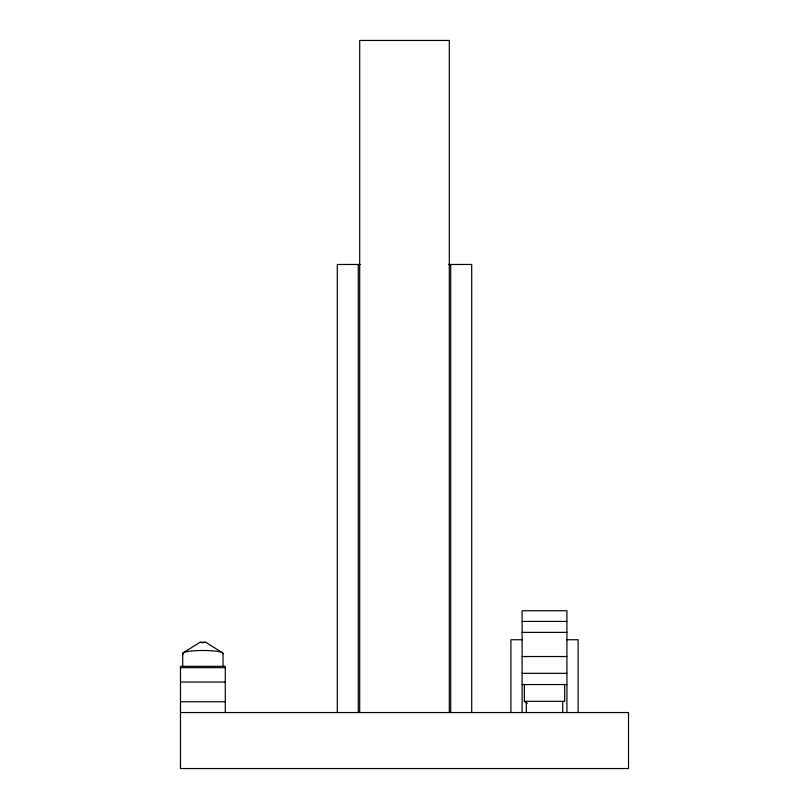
<?xml version="1.0" encoding="UTF-8"?>
<svg xmlns="http://www.w3.org/2000/svg" width="809" height="809" viewBox="0 0 809 809"><rect width="100%" height="100%" fill="white"/><g stroke="black" fill="none" stroke-linecap="round" stroke-linejoin="round"><path stroke-width="1.21" d="M202.695 642.73L200.076 642.326L205.537 642.194L222.404 652.691M183.34 652.691L200.157 642.225M203.393 642.72L205.587 642.225M360.551 264.482L337.292 264.482L337.292 712.547M448.449 264.482L471.708 264.482L471.708 712.547M522.118 621.423L566.927 621.423M522.118 632.385L566.927 632.385M522.118 639.737L510.914 639.737L510.914 712.547M566.927 639.737L578.122 639.737L578.122 712.547M522.118 656.534L566.927 656.534M180.468 667.658L225.276 667.658M522.118 673.321L566.927 673.321M180.468 682.027L225.276 682.027M522.118 684.535L566.927 684.535M524.353 684.535L524.353 701.342L564.682 701.342L564.682 684.535M180.468 701.747L225.276 701.747M180.468 712.547L628.532 712.547L628.532 768.55L180.468 768.55L180.468 666.323L225.276 666.323L225.276 712.547M524.353 701.342L527.417 703.314M566.927 712.547L566.927 610.744L522.118 610.744L522.118 712.547M562.72 701.342L562.72 712.547M526.315 701.342L526.315 712.547M450.704 264.482L450.704 712.547M449.308 712.547L449.308 40.45L359.692 40.45L359.692 712.547M358.296 264.482L358.296 712.547M223.031 653.409L223.031 666.474M182.713 653.409L182.713 666.474M183.34 654.127A20.164 2.902 0 0 1 201.603 650.507A20.164 2.902 0 0 1 222.88 653.773"/></g></svg>
